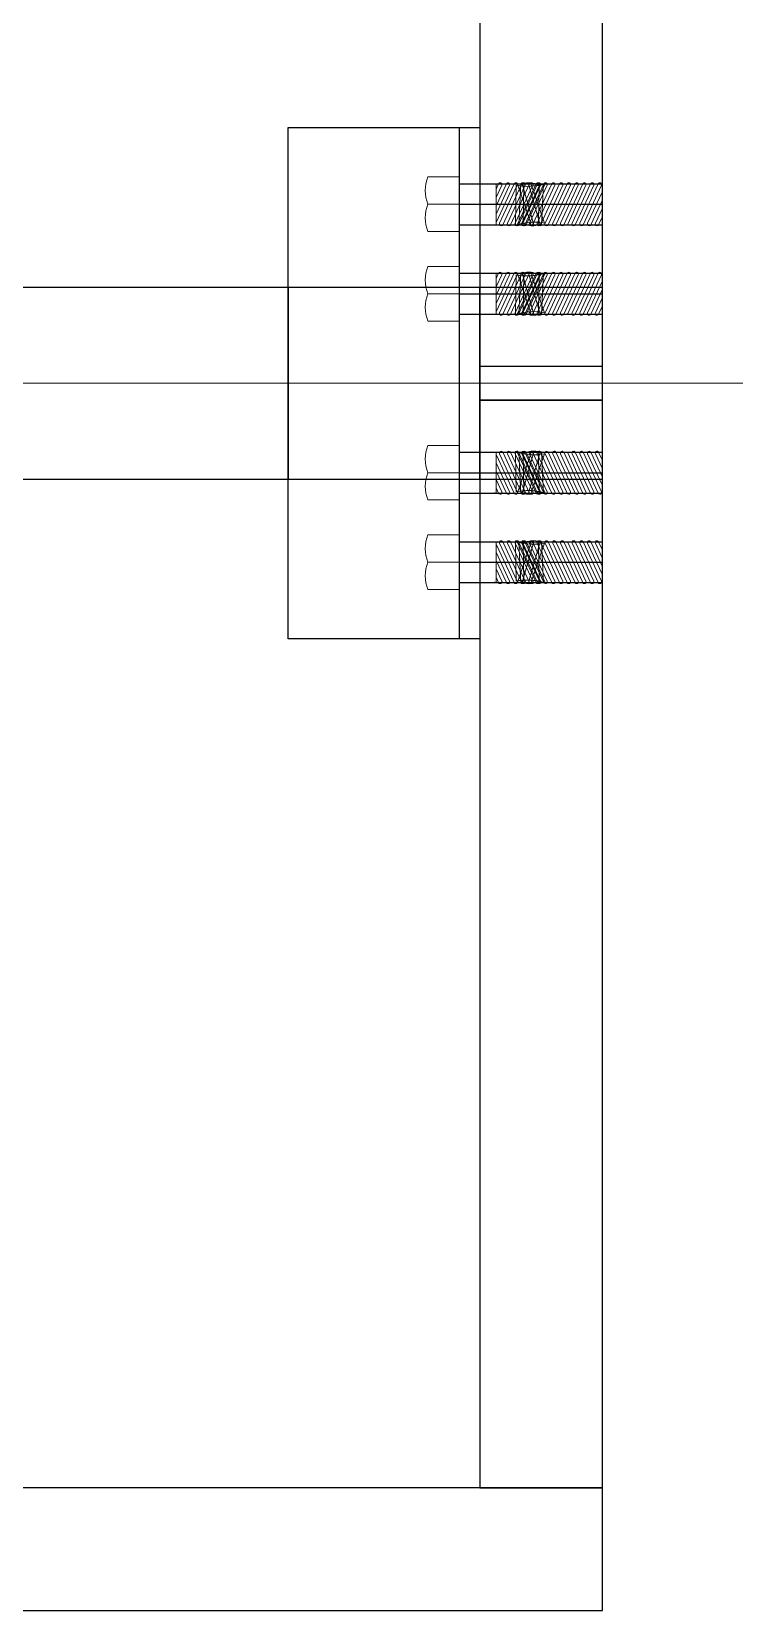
# Model space of a CAD drawing. Header units: millimetres. Extents: x 3470347 to 5996549, y -3470518 to 17149644.
# Drawn here: x 4862270 to 4862544, y 6611107 to 6611725 of the extents above; entities that cross this region are included whole.
import ezdxf

# ---------------------------------------------------------------- set-up
doc = ezdxf.new("R2010")
doc.units = ezdxf.units.MM
doc.header["$MEASUREMENT"] = 0
doc.linetypes.add('CENTER', pattern=[50.8, 31.75, -6.35, 6.35, -6.35])
doc.layers.get('0').update_dxf_attribs({"linetype": 'CONTINUOUS', "lineweight": 25})
doc.layers.add('CENTER', color=8, linetype='CENTER', lineweight=0)
doc.layers.add('channnel', color=2, linetype='CONTINUOUS', lineweight=15)
doc.layers.add('lintel', color=2, linetype='CONTINUOUS')

msp = doc.modelspace()

# ---------------------------------------------------------------- linework, layer by layer
at = {"color": 3}
msp.add_line((4862436.87, 6611687.26, 0), (4862436.87, 6611487.26, 0), dxfattribs=at)
at = {"color": 8, "linetype": 'ByBlock'}
for p, q in [((4862436.87, 6611665.26, 0), (4862492.87, 6611665.26, 0)), ((4862436.87, 6611657.26, 0), (4862492.87, 6611657.26, 0)), ((4862436.87, 6611649.26, 0), (4862492.87, 6611649.26, 0)), ((4862436.87, 6611630.26, 0), (4862492.87, 6611630.26, 0)), ((4862436.87, 6611622.26, 0), (4862492.87, 6611622.26, 0)), ((4862436.87, 6611614.26, 0), (4862492.87, 6611614.26, 0)), ((4862436.87, 6611560.26, 0), (4862492.87, 6611560.26, 0)), ((4862436.87, 6611552.26, 0), (4862492.87, 6611552.26, 0)), ((4862436.87, 6611544.26, 0), (4862492.87, 6611544.26, 0)), ((4862436.87, 6611525.26, 0), (4862492.87, 6611525.26, 0)), ((4862436.87, 6611517.26, 0), (4862492.87, 6611517.26, 0)), ((4862436.87, 6611509.26, 0), (4862492.87, 6611509.26, 0)), ((4862436.87, 6611509.26, 0), (4862492.87, 6611509.26, 0))]:
    msp.add_line(p, q, dxfattribs=at)
at = {"color": 2}
for p, q in [((4862444.87, 6611593.93, 0), (4862492.87, 6611593.93, 0)), ((4862444.87, 6611593.93, 0), (4862492.87, 6611593.93, 0)), ((4862444.87, 6611580.59, 0), (4862492.87, 6611580.59, 0)), ((4862444.87, 6611580.59, 0), (4862492.87, 6611580.59, 0))]:
    msp.add_line(p, q, dxfattribs=at)
at = {"color": 8, "elevation": 0}
msp.add_lwpolyline([(4832492.87, 6641107.26), (4832492.87, 6611107.26), (4862492.87, 6611107.26), (4862492.87, 6641107.26)], close=True, dxfattribs=at)
at = {"color": 6, "linetype": 'ByBlock', "elevation": 0}
for points in [[(4862492.87, 6611593.93), (4862492.87, 6617380.59), (4862444.87, 6617380.59), (4862444.87, 6611593.93)], [(4862492.87, 6611155.26), (4862492.87, 6611580.59), (4862444.87, 6611580.59), (4862444.87, 6611155.26)], [(4862107.04, 6611155.26), (4862107.04, 6611107.26), (4862492.87, 6611107.26), (4862492.87, 6611155.26)]]:
    msp.add_lwpolyline(points, close=True, dxfattribs=at)
at = {"color": 3, "elevation": 0}
for points in [[(4862369.87, 6611487.26), (4862369.87, 6611687.26), (4862444.87, 6611687.26), (4862444.87, 6611487.26)], [(4862444.87, 6611624.76), (4862369.87, 6611624.76), (4862369.87, 6611549.76), (4862444.87, 6611549.76)]]:
    msp.add_lwpolyline(points, close=True, dxfattribs=at)
at = {"layer": 'CENTER', "color": 8, "ltscale": 60}
msp.add_line((4864873.95, 6611587.26, 0), (4827811.52, 6611587.26, 0), dxfattribs=at)
at = {"layer": 'channnel', "color": 8, "linetype": 'ByBlock'}
for p, q in [((4862424.55, 6611667.93, 0), (4862436.87, 6611667.93, 0)), ((4862436.87, 6611667.93, 0), (4862436.87, 6611646.59, 0)), ((4862436.87, 6611665.26, 0), (4862492.87, 6611665.26, 0)), ((4862451.27, 6611649.26, 0), (4862451.27, 6611665.26, 0)), ((4862492.87, 6611665.26, 0), (4862492.87, 6611649.26, 0)), ((4862436.87, 6611657.26, 0), (4862424.55, 6611657.26, 0)), ((4862424.55, 6611646.59, 0), (4862436.87, 6611646.59, 0)), ((4862436.87, 6611649.26, 0), (4862492.87, 6611649.26, 0)), ((4862424.55, 6611632.93, 0), (4862436.87, 6611632.93, 0)), ((4862436.87, 6611632.93, 0), (4862436.87, 6611611.59, 0)), ((4862436.87, 6611630.26, 0), (4862492.87, 6611630.26, 0)), ((4862451.27, 6611614.26, 0), (4862451.27, 6611630.26, 0)), ((4862492.87, 6611630.26, 0), (4862492.87, 6611614.26, 0)), ((4862436.87, 6611622.26, 0), (4862424.55, 6611622.26, 0)), ((4862424.55, 6611611.59, 0), (4862436.87, 6611611.59, 0)), ((4862436.87, 6611614.26, 0), (4862492.87, 6611614.26, 0)), ((4862424.55, 6611562.93, 0), (4862436.87, 6611562.93, 0)), ((4862436.87, 6611541.59, 0), (4862436.87, 6611562.93, 0)), ((4862436.87, 6611560.26, 0), (4862492.87, 6611560.26, 0)), ((4862451.27, 6611560.26, 0), (4862451.27, 6611544.26, 0)), ((4862492.87, 6611544.26, 0), (4862492.87, 6611560.26, 0)), ((4862436.87, 6611552.26, 0), (4862424.55, 6611552.26, 0)), ((4862424.55, 6611541.59, 0), (4862436.87, 6611541.59, 0)), ((4862436.87, 6611544.26, 0), (4862492.87, 6611544.26, 0)), ((4862424.55, 6611527.93, 0), (4862436.87, 6611527.93, 0)), ((4862436.87, 6611506.59, 0), (4862436.87, 6611527.93, 0)), ((4862436.87, 6611525.26, 0), (4862492.87, 6611525.26, 0)), ((4862451.27, 6611525.26, 0), (4862451.27, 6611509.26, 0)), ((4862492.87, 6611509.26, 0), (4862492.87, 6611525.26, 0)), ((4862436.87, 6611517.26, 0), (4862424.55, 6611517.26, 0)), ((4862424.55, 6611506.59, 0), (4862436.87, 6611506.59, 0)), ((4862424.55, 6611506.59, 0), (4862436.87, 6611506.59, 0)), ((4862436.87, 6611509.26, 0), (4862492.87, 6611509.26, 0)), ((4862436.87, 6611509.26, 0), (4862492.87, 6611509.26, 0))]:
    msp.add_line(p, q, dxfattribs=at)
at = {"layer": 'channnel', "color": 8, "linetype": 'Continuous'}
for p, q in [((4862450.61, 6611665.01, 0), (4862450.73, 6611665.26, 0)), ((4862451.27, 6611650.15, 0), (4862458.31, 6611665.26, 0)), ((4862451.27, 6611656.66, 0), (4862455.28, 6611665.26, 0)), ((4862451.27, 6611663.17, 0), (4862452.25, 6611665.26, 0)), ((4862453.65, 6611665.01, 0), (4862453.76, 6611665.26, 0)), ((4862453.89, 6611649.26, 0), (4862461.35, 6611665.26, 0)), ((4862456.68, 6611665.01, 0), (4862456.8, 6611665.26, 0)), ((4862456.92, 6611649.26, 0), (4862464.38, 6611665.26, 0)), ((4862459.5, 6611649.26, 0), (4862466.96, 6611665.26, 0)), ((4862459.72, 6611665.01, 0), (4862459.83, 6611665.26, 0)), ((4862459.96, 6611649.26, 0), (4862467.42, 6611665.26, 0)), ((4862460.09, 6611649.26, 0), (4862460.89, 6611665.26, 0)), ((4862466.02, 6611649.26, 0), (4862461.49, 6611665.26, 0)), ((4862462.53, 6611649.26, 0), (4862469.99, 6611665.26, 0)), ((4862462.75, 6611665.01, 0), (4862462.87, 6611665.26, 0)), ((4862462.99, 6611649.26, 0), (4862470.45, 6611665.26, 0)), ((4862468.46, 6611649.26, 0), (4862463.92, 6611665.26, 0)), ((4862465.56, 6611649.26, 0), (4862473.02, 6611665.26, 0)), ((4862465.78, 6611665.01, 0), (4862465.9, 6611665.26, 0)), ((4862468.6, 6611649.26, 0), (4862476.06, 6611665.26, 0)), ((4862469.06, 6611649.26, 0), (4862469.85, 6611665.26, 0)), ((4862471.63, 6611649.26, 0), (4862479.09, 6611665.26, 0)), ((4862474.67, 6611649.26, 0), (4862482.13, 6611665.26, 0)), ((4862477.7, 6611649.26, 0), (4862485.16, 6611665.26, 0)), ((4862481.01, 6611649.84, 0), (4862488.2, 6611665.26, 0)), ((4862484.04, 6611649.84, 0), (4862491.23, 6611665.26, 0)), ((4862451.27, 6611653.41, 0), (4862456.53, 6611664.68, 0)), ((4862451.27, 6611659.91, 0), (4862453.49, 6611664.68, 0)), ((4862452.64, 6611649.84, 0), (4862459.56, 6611664.68, 0)), ((4862455.68, 6611649.84, 0), (4862462.59, 6611664.68, 0)), ((4862458.71, 6611649.84, 0), (4862465.63, 6611664.68, 0)), ((4862458.85, 6611649.84, 0), (4862459.1, 6611664.68, 0)), ((4862464.78, 6611649.84, 0), (4862459.7, 6611664.68, 0)), ((4862461.28, 6611649.84, 0), (4862468.2, 6611664.68, 0)), ((4862461.74, 6611649.84, 0), (4862468.66, 6611664.68, 0)), ((4862461.88, 6611649.84, 0), (4862462.13, 6611664.68, 0)), ((4862464.32, 6611649.84, 0), (4862471.24, 6611664.68, 0)), ((4862470.25, 6611649.84, 0), (4862465.17, 6611664.68, 0)), ((4862467.35, 6611649.84, 0), (4862474.27, 6611664.68, 0)), ((4862467.81, 6611649.84, 0), (4862468.06, 6611664.68, 0)), ((4862470.39, 6611649.84, 0), (4862477.3, 6611664.68, 0)), ((4862473.42, 6611649.84, 0), (4862480.34, 6611664.68, 0)), ((4862476.45, 6611649.84, 0), (4862483.37, 6611664.68, 0)), ((4862479.22, 6611649.26, 0), (4862486.41, 6611664.68, 0)), ((4862482.25, 6611649.26, 0), (4862489.44, 6611664.68, 0)), ((4862485.29, 6611649.26, 0), (4862492.48, 6611664.68, 0)), ((4862487.07, 6611649.84, 0), (4862492.87, 6611662.27, 0)), ((4862488.32, 6611649.26, 0), (4862492.87, 6611659.02, 0)), ((4862490.11, 6611649.84, 0), (4862492.87, 6611655.76, 0)), ((4862491.36, 6611649.26, 0), (4862492.87, 6611652.51, 0)), ((4862450.61, 6611630.01, 0), (4862450.73, 6611630.26, 0)), ((4862451.27, 6611615.15, 0), (4862458.31, 6611630.26, 0)), ((4862451.27, 6611621.66, 0), (4862455.28, 6611630.26, 0)), ((4862451.27, 6611628.17, 0), (4862452.25, 6611630.26, 0)), ((4862451.27, 6611618.41, 0), (4862456.53, 6611629.68, 0)), ((4862451.27, 6611624.91, 0), (4862453.49, 6611629.68, 0)), ((4862452.64, 6611614.84, 0), (4862459.56, 6611629.68, 0)), ((4862453.65, 6611630.01, 0), (4862453.76, 6611630.26, 0)), ((4862453.89, 6611614.26, 0), (4862461.35, 6611630.26, 0)), ((4862455.68, 6611614.84, 0), (4862462.59, 6611629.68, 0)), ((4862456.68, 6611630.01, 0), (4862456.8, 6611630.26, 0)), ((4862456.92, 6611614.26, 0), (4862464.38, 6611630.26, 0)), ((4862458.71, 6611614.84, 0), (4862465.63, 6611629.68, 0)), ((4862458.85, 6611614.84, 0), (4862459.1, 6611629.68, 0)), ((4862459.5, 6611614.26, 0), (4862466.96, 6611630.26, 0)), ((4862464.78, 6611614.84, 0), (4862459.7, 6611629.68, 0)), ((4862459.72, 6611630.01, 0), (4862459.83, 6611630.26, 0)), ((4862459.96, 6611614.26, 0), (4862467.42, 6611630.26, 0)), ((4862460.09, 6611614.26, 0), (4862460.89, 6611630.26, 0)), ((4862461.28, 6611614.84, 0), (4862468.2, 6611629.68, 0)), ((4862466.02, 6611614.26, 0), (4862461.49, 6611630.26, 0)), ((4862461.74, 6611614.84, 0), (4862468.66, 6611629.68, 0)), ((4862461.88, 6611614.84, 0), (4862462.13, 6611629.68, 0)), ((4862462.53, 6611614.26, 0), (4862469.99, 6611630.26, 0)), ((4862462.75, 6611630.01, 0), (4862462.87, 6611630.26, 0)), ((4862462.99, 6611614.26, 0), (4862470.45, 6611630.26, 0)), ((4862468.46, 6611614.26, 0), (4862463.92, 6611630.26, 0)), ((4862464.32, 6611614.84, 0), (4862471.24, 6611629.68, 0)), ((4862470.25, 6611614.84, 0), (4862465.17, 6611629.68, 0)), ((4862465.56, 6611614.26, 0), (4862473.02, 6611630.26, 0)), ((4862465.78, 6611630.01, 0), (4862465.9, 6611630.26, 0)), ((4862467.35, 6611614.84, 0), (4862474.27, 6611629.68, 0)), ((4862467.81, 6611614.84, 0), (4862468.06, 6611629.68, 0)), ((4862468.6, 6611614.26, 0), (4862476.06, 6611630.26, 0)), ((4862469.06, 6611614.26, 0), (4862469.85, 6611630.26, 0)), ((4862470.39, 6611614.84, 0), (4862477.3, 6611629.68, 0)), ((4862471.63, 6611614.26, 0), (4862479.09, 6611630.26, 0)), ((4862473.42, 6611614.84, 0), (4862480.34, 6611629.68, 0)), ((4862474.67, 6611614.26, 0), (4862482.13, 6611630.26, 0)), ((4862476.45, 6611614.84, 0), (4862483.37, 6611629.68, 0)), ((4862477.7, 6611614.26, 0), (4862485.16, 6611630.26, 0)), ((4862479.22, 6611614.26, 0), (4862486.41, 6611629.68, 0)), ((4862481.01, 6611614.84, 0), (4862488.2, 6611630.26, 0)), ((4862482.25, 6611614.26, 0), (4862489.44, 6611629.68, 0)), ((4862484.04, 6611614.84, 0), (4862491.23, 6611630.26, 0)), ((4862485.29, 6611614.26, 0), (4862492.48, 6611629.68, 0)), ((4862487.07, 6611614.84, 0), (4862492.87, 6611627.27, 0)), ((4862488.32, 6611614.26, 0), (4862492.87, 6611624.02, 0)), ((4862490.11, 6611614.84, 0), (4862492.87, 6611620.76, 0)), ((4862491.36, 6611614.26, 0), (4862492.87, 6611617.51, 0)), ((4862453.89, 6611560.26, 0), (4862461.35, 6611544.26, 0)), ((4862456.92, 6611560.26, 0), (4862464.38, 6611544.26, 0)), ((4862459.5, 6611560.26, 0), (4862466.96, 6611544.26, 0)), ((4862459.96, 6611560.26, 0), (4862467.42, 6611544.26, 0)), ((4862460.09, 6611560.26, 0), (4862460.89, 6611544.26, 0)), ((4862466.02, 6611560.26, 0), (4862461.49, 6611544.26, 0)), ((4862462.53, 6611560.26, 0), (4862469.99, 6611544.26, 0)), ((4862462.99, 6611560.26, 0), (4862470.45, 6611544.26, 0)), ((4862468.46, 6611560.26, 0), (4862463.92, 6611544.26, 0)), ((4862465.56, 6611560.26, 0), (4862473.02, 6611544.26, 0)), ((4862468.6, 6611560.26, 0), (4862476.06, 6611544.26, 0)), ((4862469.06, 6611560.26, 0), (4862469.85, 6611544.26, 0)), ((4862471.63, 6611560.26, 0), (4862479.09, 6611544.26, 0)), ((4862474.67, 6611560.26, 0), (4862482.13, 6611544.26, 0)), ((4862477.7, 6611560.26, 0), (4862485.16, 6611544.26, 0)), ((4862479.22, 6611560.26, 0), (4862486.41, 6611544.84, 0)), ((4862482.25, 6611560.26, 0), (4862489.44, 6611544.84, 0)), ((4862485.29, 6611560.26, 0), (4862492.48, 6611544.84, 0)), ((4862488.32, 6611560.26, 0), (4862492.87, 6611550.5, 0)), ((4862491.36, 6611560.26, 0), (4862492.87, 6611557.01, 0)), ((4862451.27, 6611559.37, 0), (4862458.31, 6611544.26, 0)), ((4862451.27, 6611556.12, 0), (4862456.53, 6611544.84, 0)), ((4862452.64, 6611559.68, 0), (4862459.56, 6611544.84, 0)), ((4862455.68, 6611559.68, 0), (4862462.59, 6611544.84, 0)), ((4862458.71, 6611559.68, 0), (4862465.63, 6611544.84, 0)), ((4862458.85, 6611559.68, 0), (4862459.1, 6611544.84, 0)), ((4862464.78, 6611559.68, 0), (4862459.7, 6611544.84, 0)), ((4862461.28, 6611559.68, 0), (4862468.2, 6611544.84, 0)), ((4862461.74, 6611559.68, 0), (4862468.66, 6611544.84, 0)), ((4862461.88, 6611559.68, 0), (4862462.13, 6611544.84, 0)), ((4862464.32, 6611559.68, 0), (4862471.24, 6611544.84, 0)), ((4862470.25, 6611559.68, 0), (4862465.17, 6611544.84, 0)), ((4862467.35, 6611559.68, 0), (4862474.27, 6611544.84, 0)), ((4862467.81, 6611559.68, 0), (4862468.06, 6611544.84, 0)), ((4862470.39, 6611559.68, 0), (4862477.3, 6611544.84, 0)), ((4862473.42, 6611559.68, 0), (4862480.34, 6611544.84, 0)), ((4862476.45, 6611559.68, 0), (4862483.37, 6611544.84, 0)), ((4862481.01, 6611559.68, 0), (4862488.2, 6611544.26, 0)), ((4862484.04, 6611559.68, 0), (4862491.23, 6611544.26, 0)), ((4862487.07, 6611559.68, 0), (4862492.87, 6611547.25, 0)), ((4862490.11, 6611559.68, 0), (4862492.87, 6611553.76, 0)), ((4862451.27, 6611552.86, 0), (4862455.28, 6611544.26, 0)), ((4862451.27, 6611549.61, 0), (4862453.49, 6611544.84, 0)), ((4862450.61, 6611544.51, 0), (4862450.73, 6611544.26, 0)), ((4862451.27, 6611546.35, 0), (4862452.25, 6611544.26, 0)), ((4862453.65, 6611544.51, 0), (4862453.76, 6611544.26, 0)), ((4862456.68, 6611544.51, 0), (4862456.8, 6611544.26, 0)), ((4862459.72, 6611544.51, 0), (4862459.83, 6611544.26, 0)), ((4862462.75, 6611544.51, 0), (4862462.87, 6611544.26, 0)), ((4862465.78, 6611544.51, 0), (4862465.9, 6611544.26, 0)), ((4862451.27, 6611524.37, 0), (4862458.31, 6611509.26, 0)), ((4862452.64, 6611524.68, 0), (4862459.56, 6611509.84, 0)), ((4862453.89, 6611525.26, 0), (4862461.35, 6611509.26, 0)), ((4862455.68, 6611524.68, 0), (4862462.59, 6611509.84, 0)), ((4862456.92, 6611525.26, 0), (4862464.38, 6611509.26, 0)), ((4862458.71, 6611524.68, 0), (4862465.63, 6611509.84, 0)), ((4862458.85, 6611524.68, 0), (4862459.1, 6611509.84, 0)), ((4862459.5, 6611525.26, 0), (4862466.96, 6611509.26, 0)), ((4862464.78, 6611524.68, 0), (4862459.7, 6611509.84, 0)), ((4862459.96, 6611525.26, 0), (4862467.42, 6611509.26, 0)), ((4862460.09, 6611525.26, 0), (4862460.89, 6611509.26, 0)), ((4862461.28, 6611524.68, 0), (4862468.2, 6611509.84, 0)), ((4862466.02, 6611525.26, 0), (4862461.49, 6611509.26, 0)), ((4862461.74, 6611524.68, 0), (4862468.66, 6611509.84, 0)), ((4862461.88, 6611524.68, 0), (4862462.13, 6611509.84, 0)), ((4862462.53, 6611525.26, 0), (4862469.99, 6611509.26, 0)), ((4862462.99, 6611525.26, 0), (4862470.45, 6611509.26, 0)), ((4862468.46, 6611525.26, 0), (4862463.92, 6611509.26, 0)), ((4862464.32, 6611524.68, 0), (4862471.24, 6611509.84, 0)), ((4862470.25, 6611524.68, 0), (4862465.17, 6611509.84, 0)), ((4862465.56, 6611525.26, 0), (4862473.02, 6611509.26, 0)), ((4862467.35, 6611524.68, 0), (4862474.27, 6611509.84, 0)), ((4862467.81, 6611524.68, 0), (4862468.06, 6611509.84, 0)), ((4862468.6, 6611525.26, 0), (4862476.06, 6611509.26, 0)), ((4862469.06, 6611525.26, 0), (4862469.85, 6611509.26, 0)), ((4862470.39, 6611524.68, 0), (4862477.3, 6611509.84, 0)), ((4862471.63, 6611525.26, 0), (4862479.09, 6611509.26, 0)), ((4862473.42, 6611524.68, 0), (4862480.34, 6611509.84, 0)), ((4862474.67, 6611525.26, 0), (4862482.13, 6611509.26, 0)), ((4862476.45, 6611524.68, 0), (4862483.37, 6611509.84, 0)), ((4862477.7, 6611525.26, 0), (4862485.16, 6611509.26, 0)), ((4862479.22, 6611525.26, 0), (4862486.41, 6611509.84, 0)), ((4862481.01, 6611524.68, 0), (4862488.2, 6611509.26, 0)), ((4862482.25, 6611525.26, 0), (4862489.44, 6611509.84, 0)), ((4862484.04, 6611524.68, 0), (4862491.23, 6611509.26, 0)), ((4862485.29, 6611525.26, 0), (4862492.48, 6611509.84, 0)), ((4862487.07, 6611524.68, 0), (4862492.87, 6611512.25, 0)), ((4862488.32, 6611525.26, 0), (4862492.87, 6611515.5, 0)), ((4862490.11, 6611524.68, 0), (4862492.87, 6611518.76, 0)), ((4862491.36, 6611525.26, 0), (4862492.87, 6611522.01, 0)), ((4862451.27, 6611521.12, 0), (4862456.53, 6611509.84, 0)), ((4862451.27, 6611517.86, 0), (4862455.28, 6611509.26, 0)), ((4862451.27, 6611514.61, 0), (4862453.49, 6611509.84, 0)), ((4862451.27, 6611514.61, 0), (4862453.49, 6611509.84, 0)), ((4862451.27, 6611511.35, 0), (4862452.25, 6611509.26, 0)), ((4862451.27, 6611511.35, 0), (4862452.25, 6611509.26, 0)), ((4862450.61, 6611509.51, 0), (4862450.73, 6611509.26, 0)), ((4862450.61, 6611509.51, 0), (4862450.73, 6611509.26, 0)), ((4862453.65, 6611509.51, 0), (4862453.76, 6611509.26, 0)), ((4862453.65, 6611509.51, 0), (4862453.76, 6611509.26, 0)), ((4862456.68, 6611509.51, 0), (4862456.8, 6611509.26, 0)), ((4862456.68, 6611509.51, 0), (4862456.8, 6611509.26, 0)), ((4862459.72, 6611509.51, 0), (4862459.83, 6611509.26, 0)), ((4862459.72, 6611509.51, 0), (4862459.83, 6611509.26, 0)), ((4862462.75, 6611509.51, 0), (4862462.87, 6611509.26, 0)), ((4862462.75, 6611509.51, 0), (4862462.87, 6611509.26, 0)), ((4862465.78, 6611509.51, 0), (4862465.9, 6611509.26, 0)), ((4862465.78, 6611509.51, 0), (4862465.9, 6611509.26, 0))]:
    msp.add_line(p, q, dxfattribs=at)
at = {"layer": 'channnel', "color": 8, "linetype": 'ByBlock'}
for centre in [(4862438.09, 6611662.59, 0), (4862438.09, 6611651.93, 0), (4862438.09, 6611627.59, 0), (4862438.09, 6611616.93, 0), (4862438.09, 6611557.59, 0), (4862438.09, 6611546.93, 0), (4862438.09, 6611522.59, 0), (4862438.09, 6611511.93, 0)]:
    msp.add_arc(centre, 14.55, 158.49843, 201.50157, dxfattribs=at)
at = {"layer": 'channnel', "color": 8, "linetype": 'Continuous'}
for centre, radius, start, end in [((4862452.87, 6611664.97, 0), 0.688, 335, 155), ((4862455.9, 6611664.97, 0), 0.688, 335, 155), ((4862458.94, 6611664.97, 0), 0.688, 335, 155), ((4862463.36, 6611685.68, 0), 21.43, 258.54129, 287.64483), ((4862463.95, 6611685.68, 0), 21.43, 258.54129, 287.64483), ((4862461.51, 6611664.97, 0), 0.688, 335, 155), ((4862461.97, 6611664.97, 0), 0.688, 335, 155), ((4862464.11, 6611657.41, 0), 8.28, 61.4339, 108.4716), ((4862464.54, 6611664.97, 0), 0.688, 335, 155), ((4862465.01, 6611664.97, 0), 0.688, 335, 155), ((4862467.58, 6611664.97, 0), 0.688, 335, 155), ((4862468.04, 6611664.97, 0), 0.688, 335, 155), ((4862470.61, 6611664.97, 0), 0.687, 335, 155), ((4862473.65, 6611664.97, 0), 0.688, 335, 155), ((4862476.68, 6611664.97, 0), 0.688, 335, 155), ((4862479.72, 6611664.97, 0), 0.688, 335, 155), ((4862482.75, 6611664.97, 0), 0.688, 335, 155), ((4862485.78, 6611664.97, 0), 0.688, 335, 155), ((4862488.82, 6611664.97, 0), 0.688, 335, 155), ((4862491.85, 6611664.97, 0), 0.688, 335, 155), ((4862453.26, 6611649.55, 0), 0.687, 155, 335), ((4862456.3, 6611649.55, 0), 0.687, 155, 335), ((4862459.33, 6611649.55, 0), 0.687, 155, 335), ((4862459.47, 6611649.55, 0), 0.688, 155, 335), ((4862465.99, 6611628.84, 0), 21.43, 78.54129, 107.64483), ((4862461.91, 6611649.55, 0), 0.687, 155, 335), ((4862462.37, 6611649.55, 0), 0.687, 155, 335), ((4862465.84, 6611657.11, 0), 8.28, 241.4339, 288.4716), ((4862464.94, 6611649.55, 0), 0.688, 155, 335), ((4862465.4, 6611649.55, 0), 0.687, 155, 335), ((4862467.97, 6611649.55, 0), 0.688, 155, 335), ((4862468.44, 6611649.55, 0), 0.687, 155, 335), ((4862471.01, 6611649.55, 0), 0.687, 155, 335), ((4862474.04, 6611649.55, 0), 0.688, 155, 335), ((4862477.08, 6611649.55, 0), 0.688, 155, 335), ((4862481.63, 6611649.55, 0), 0.688, 155, 335), ((4862484.66, 6611649.55, 0), 0.688, 155, 335), ((4862487.7, 6611649.55, 0), 0.687, 155, 335), ((4862490.73, 6611649.55, 0), 0.688, 155, 335), ((4862452.87, 6611629.97, 0), 0.688, 335, 155), ((4862455.9, 6611629.97, 0), 0.688, 335, 155), ((4862458.94, 6611629.97, 0), 0.688, 335, 155), ((4862463.36, 6611650.68, 0), 21.43, 258.54129, 287.64483), ((4862463.95, 6611650.68, 0), 21.43, 258.54129, 287.64483), ((4862461.51, 6611629.97, 0), 0.688, 335, 155), ((4862461.97, 6611629.97, 0), 0.688, 335, 155), ((4862464.11, 6611622.41, 0), 8.28, 61.4339, 108.4716), ((4862464.54, 6611629.97, 0), 0.688, 335, 155), ((4862465.01, 6611629.97, 0), 0.688, 335, 155), ((4862467.58, 6611629.97, 0), 0.688, 335, 155), ((4862468.04, 6611629.97, 0), 0.688, 335, 155), ((4862470.61, 6611629.97, 0), 0.687, 335, 155), ((4862473.65, 6611629.97, 0), 0.688, 335, 155), ((4862476.68, 6611629.97, 0), 0.688, 335, 155), ((4862479.72, 6611629.97, 0), 0.688, 335, 155), ((4862482.75, 6611629.97, 0), 0.688, 335, 155), ((4862485.78, 6611629.97, 0), 0.688, 335, 155), ((4862488.82, 6611629.97, 0), 0.688, 335, 155), ((4862491.85, 6611629.97, 0), 0.688, 335, 155), ((4862453.26, 6611614.55, 0), 0.687, 155, 335), ((4862456.3, 6611614.55, 0), 0.687, 155, 335), ((4862459.33, 6611614.55, 0), 0.687, 155, 335), ((4862459.47, 6611614.55, 0), 0.688, 155, 335), ((4862465.99, 6611593.84, 0), 21.43, 78.54129, 107.64483), ((4862461.91, 6611614.55, 0), 0.687, 155, 335), ((4862462.37, 6611614.55, 0), 0.687, 155, 335), ((4862465.84, 6611622.11, 0), 8.28, 241.4339, 288.4716), ((4862464.94, 6611614.55, 0), 0.688, 155, 335), ((4862465.4, 6611614.55, 0), 0.687, 155, 335), ((4862467.97, 6611614.55, 0), 0.688, 155, 335), ((4862468.44, 6611614.55, 0), 0.687, 155, 335), ((4862471.01, 6611614.55, 0), 0.687, 155, 335), ((4862474.04, 6611614.55, 0), 0.688, 155, 335), ((4862477.08, 6611614.55, 0), 0.688, 155, 335), ((4862481.63, 6611614.55, 0), 0.688, 155, 335), ((4862484.66, 6611614.55, 0), 0.688, 155, 335), ((4862487.7, 6611614.55, 0), 0.687, 155, 335), ((4862490.73, 6611614.55, 0), 0.688, 155, 335), ((4862453.26, 6611559.97, 0), 0.687, 25, 205), ((4862456.3, 6611559.97, 0), 0.687, 25, 205), ((4862459.33, 6611559.97, 0), 0.687, 25, 205), ((4862459.47, 6611559.97, 0), 0.688, 25, 205), ((4862465.99, 6611580.68, 0), 21.43, 252.35517, 281.45871), ((4862461.91, 6611559.97, 0), 0.687, 25, 205), ((4862462.37, 6611559.97, 0), 0.687, 25, 205), ((4862465.84, 6611552.41, 0), 8.28, 71.5284, 118.5661), ((4862464.94, 6611559.97, 0), 0.688, 25, 205), ((4862465.4, 6611559.97, 0), 0.687, 25, 205), ((4862467.97, 6611559.97, 0), 0.688, 25, 205), ((4862468.44, 6611559.97, 0), 0.687, 25, 205), ((4862471.01, 6611559.97, 0), 0.687, 25, 205), ((4862474.04, 6611559.97, 0), 0.688, 25, 205), ((4862477.08, 6611559.97, 0), 0.688, 25, 205), ((4862481.63, 6611559.97, 0), 0.688, 25, 205), ((4862484.66, 6611559.97, 0), 0.688, 25, 205), ((4862487.7, 6611559.97, 0), 0.687, 25, 205), ((4862490.73, 6611559.97, 0), 0.688, 25, 205), ((4862452.87, 6611544.55, 0), 0.688, 205, 25), ((4862455.9, 6611544.55, 0), 0.688, 205, 25), ((4862458.94, 6611544.55, 0), 0.688, 205, 25), ((4862463.36, 6611523.84, 0), 21.43, 72.35517, 101.45871), ((4862463.95, 6611523.84, 0), 21.43, 72.35517, 101.45871), ((4862461.51, 6611544.55, 0), 0.688, 205, 25), ((4862461.97, 6611544.55, 0), 0.688, 205, 25), ((4862464.11, 6611552.11, 0), 8.28, 251.5284, 298.5661), ((4862464.54, 6611544.55, 0), 0.688, 205, 25), ((4862465.01, 6611544.55, 0), 0.688, 205, 25), ((4862467.58, 6611544.55, 0), 0.688, 205, 25), ((4862468.04, 6611544.55, 0), 0.688, 205, 25), ((4862470.61, 6611544.55, 0), 0.687, 205, 25), ((4862473.65, 6611544.55, 0), 0.688, 205, 25), ((4862476.68, 6611544.55, 0), 0.688, 205, 25), ((4862479.72, 6611544.55, 0), 0.688, 205, 25), ((4862482.75, 6611544.55, 0), 0.688, 205, 25), ((4862485.78, 6611544.55, 0), 0.688, 205, 25), ((4862488.82, 6611544.55, 0), 0.688, 205, 25), ((4862491.85, 6611544.55, 0), 0.688, 205, 25), ((4862453.26, 6611524.97, 0), 0.687, 25, 205), ((4862456.3, 6611524.97, 0), 0.687, 25, 205), ((4862459.33, 6611524.97, 0), 0.687, 25, 205), ((4862459.47, 6611524.97, 0), 0.688, 25, 205), ((4862465.99, 6611545.68, 0), 21.43, 252.35517, 281.45871), ((4862461.91, 6611524.97, 0), 0.687, 25, 205), ((4862462.37, 6611524.97, 0), 0.687, 25, 205), ((4862465.84, 6611517.41, 0), 8.28, 71.5284, 118.5661), ((4862464.94, 6611524.97, 0), 0.688, 25, 205), ((4862465.4, 6611524.97, 0), 0.687, 25, 205), ((4862467.97, 6611524.97, 0), 0.688, 25, 205), ((4862468.44, 6611524.97, 0), 0.687, 25, 205), ((4862471.01, 6611524.97, 0), 0.687, 25, 205), ((4862474.04, 6611524.97, 0), 0.688, 25, 205), ((4862477.08, 6611524.97, 0), 0.688, 25, 205), ((4862481.63, 6611524.97, 0), 0.688, 25, 205), ((4862484.66, 6611524.97, 0), 0.688, 25, 205), ((4862487.7, 6611524.97, 0), 0.687, 25, 205), ((4862490.73, 6611524.97, 0), 0.688, 25, 205), ((4862452.87, 6611509.55, 0), 0.688, 205, 25), ((4862452.87, 6611509.55, 0), 0.688, 205, 25), ((4862455.9, 6611509.55, 0), 0.688, 205, 25), ((4862455.9, 6611509.55, 0), 0.688, 205, 25), ((4862458.94, 6611509.55, 0), 0.688, 205, 25), ((4862458.94, 6611509.55, 0), 0.688, 205, 25), ((4862463.36, 6611488.84, 0), 21.43, 72.35517, 101.45871), ((4862463.36, 6611488.84, 0), 21.43, 72.35517, 101.45871), ((4862463.95, 6611488.84, 0), 21.43, 72.35517, 101.45871), ((4862463.95, 6611488.84, 0), 21.43, 72.35517, 101.45871), ((4862461.51, 6611509.55, 0), 0.688, 205, 25), ((4862461.51, 6611509.55, 0), 0.688, 205, 25), ((4862461.97, 6611509.55, 0), 0.688, 205, 25), ((4862461.97, 6611509.55, 0), 0.688, 205, 25), ((4862464.11, 6611517.11, 0), 8.28, 251.5284, 298.5661), ((4862464.11, 6611517.11, 0), 8.28, 251.5284, 298.5661), ((4862464.54, 6611509.55, 0), 0.688, 205, 25), ((4862464.54, 6611509.55, 0), 0.688, 205, 25), ((4862465.01, 6611509.55, 0), 0.688, 205, 25), ((4862465.01, 6611509.55, 0), 0.688, 205, 25), ((4862467.58, 6611509.55, 0), 0.688, 205, 25), ((4862467.58, 6611509.55, 0), 0.688, 205, 25), ((4862468.04, 6611509.55, 0), 0.688, 205, 25), ((4862468.04, 6611509.55, 0), 0.688, 205, 25), ((4862470.61, 6611509.55, 0), 0.687, 205, 25), ((4862470.61, 6611509.55, 0), 0.687, 205, 25), ((4862473.65, 6611509.55, 0), 0.688, 205, 25), ((4862473.65, 6611509.55, 0), 0.688, 205, 25), ((4862476.68, 6611509.55, 0), 0.688, 205, 25), ((4862476.68, 6611509.55, 0), 0.688, 205, 25), ((4862479.72, 6611509.55, 0), 0.688, 205, 25), ((4862479.72, 6611509.55, 0), 0.688, 205, 25), ((4862482.75, 6611509.55, 0), 0.688, 205, 25), ((4862482.75, 6611509.55, 0), 0.688, 205, 25), ((4862485.78, 6611509.55, 0), 0.688, 205, 25), ((4862485.78, 6611509.55, 0), 0.688, 205, 25), ((4862488.82, 6611509.55, 0), 0.688, 205, 25), ((4862488.82, 6611509.55, 0), 0.688, 205, 25), ((4862491.85, 6611509.55, 0), 0.688, 205, 25), ((4862491.85, 6611509.55, 0), 0.688, 205, 25)]:
    msp.add_arc(centre, radius, start, end, dxfattribs=at)
at = {"layer": 'lintel', "color": 5, "linetype": 'ByBlock', "elevation": 0}
msp.add_lwpolyline([(4862492.87, 6611549.76), (4862492.87, 6611624.76), (4862137.87, 6611624.76), (4862137.87, 6611549.76), (4862492.87, 6611549.76)], dxfattribs=at)

doc.saveas('drawing.dxf')
